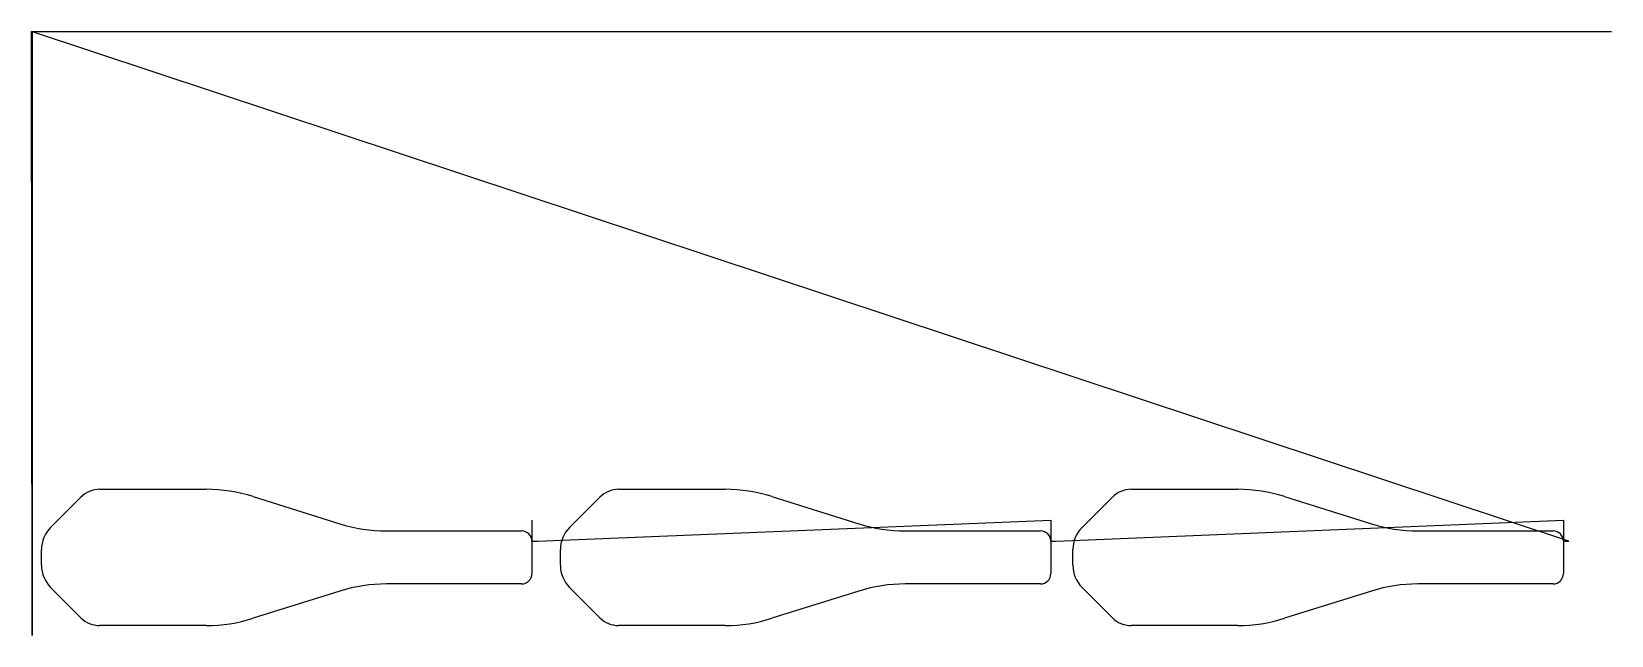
# Model space of a CAD drawing. Header units: metres. Extents: x 0 to 3043, y 0 to 1162.
import ezdxf

# ---------------------------------------------------------------- set-up
doc = ezdxf.new("R2010")
doc.units = ezdxf.units.M

msp = doc.modelspace()

# ---------------------------------------------------------------- linework, layer by layer
at = {"layer": 'TOOL_0'}
for p, q in [((2961.076, 181.001), (0, 1161.696)), ((0, 1161.696), (1, 1161.696)), ((1, 0), (0, 1161.696)), ((0, 1161.696), (1, 1161.696)), ((1, 1161.696), (1, 0)), ((1, 1161.696), (3042, 1161.696)), ((3042, 1161.696), (3043, 1161.696)), ((131.111, 281.001), (336.446, 281.001)), ((1130.604, 281.001), (1335.939, 281.001)), ((2117.868, 281.001), (2323.203, 281.001)), ((36.574, 207.588), (95.049, 266.063)), ((426.547, 267.199), (593.852, 214.711)), ((1036.067, 207.588), (1094.542, 266.063)), ((1426.04, 267.199), (1593.345, 214.711)), ((2023.331, 207.588), (2081.806, 266.063)), ((2413.304, 267.199), (2580.609, 214.711)), ((963.8, 221.915), (963.8, 181.001)), ((974.319, 181.001), (1963.293, 221.915)), ((1963.293, 221.915), (1963.293, 181.001)), ((1973.812, 181.001), (2950.557, 221.915)), ((2950.557, 221.915), (2950.557, 181.001)), ((683.353, 201.001), (943.8, 201.001)), ((1682.846, 201.001), (1943.293, 201.001)), ((2670.11, 201.001), (2930.557, 201.001)), ((19, 134.84), (19, 165.162)), ((963.8, 181.001), (963.8, 119.001)), ((963.8, 181.001), (974.319, 181.001)), ((1018.493, 134.84), (1018.493, 165.162)), ((1963.293, 181.001), (1963.293, 119.001)), ((1963.293, 181.001), (1973.812, 181.001)), ((2005.757, 134.84), (2005.757, 165.162)), ((2950.557, 181.001), (2950.557, 119.001)), ((2950.557, 181.001), (2961.076, 181.001)), ((95.048, 33.939), (36.574, 92.413)), ((943.8, 99.001), (683.355, 99.001)), ((1094.541, 33.939), (1036.067, 92.413)), ((1943.293, 99.001), (1682.848, 99.001)), ((2081.805, 33.939), (2023.331, 92.413)), ((2930.557, 99.001), (2670.112, 99.001)), ((593.852, 85.291), (426.547, 32.803)), ((1593.345, 85.291), (1426.04, 32.803)), ((2580.609, 85.291), (2413.304, 32.803)), ((336.444, 19.001), (131.111, 19.001)), ((1335.937, 19.001), (1130.604, 19.001)), ((2323.201, 19.001), (2117.868, 19.001))]:
    msp.add_line(p, q, dxfattribs=at)
for centre, radius, start, end in [((131.135, 229.944), 51.057, 90.026933, 134.973814), ((336.446, -19.999), 301, 72.58209, 90), ((1130.628, 229.944), 51.057, 90.026933, 134.973814), ((1335.939, -19.999), 301, 72.58209, 90), ((2117.892, 229.944), 51.057, 90.026933, 134.973814), ((2323.203, -19.999), 301, 72.58209, 90), ((683.355, 500.001), 299, 252.581983, 269.999617), ((1682.848, 500.001), 299, 252.581983, 269.999617), ((2670.112, 500.001), 299, 252.581983, 269.999617), ((79.058, 165.138), 60.058, 135.022936, 179.977104), ((943.8, 181.001), 20, 0, 90), ((1078.551, 165.138), 60.058, 135.022936, 179.977104), ((1943.293, 181.001), 20, 0, 90), ((2065.815, 165.138), 60.058, 135.022936, 179.977104), ((2930.557, 181.001), 20, 0, 90), ((79.059, 134.864), 60.059, 180.022896, 224.977064), ((1078.552, 134.864), 60.059, 180.022896, 224.977064), ((2065.816, 134.864), 60.059, 180.022896, 224.977064), ((683.355, -199.999), 299, 90, 107.418017), ((943.8, 119.001), 20, 270, 0), ((1682.848, -199.999), 299, 90, 107.418017), ((1943.293, 119.001), 20, 270, 0), ((2670.112, -199.999), 299, 90, 107.418017), ((2930.557, 119.001), 20, 270, 0), ((131.135, 70.058), 51.057, 225.025392, 269.973067), ((336.446, 320.001), 301, 269.999619, 287.41791), ((1130.628, 70.058), 51.057, 225.025392, 269.973067), ((1335.939, 320.001), 301, 269.999619, 287.41791), ((2117.892, 70.058), 51.057, 225.025392, 269.973067), ((2323.203, 320.001), 301, 269.999619, 287.41791)]:
    msp.add_arc(centre, radius, start, end, dxfattribs=at)

doc.saveas('drawing.dxf')
